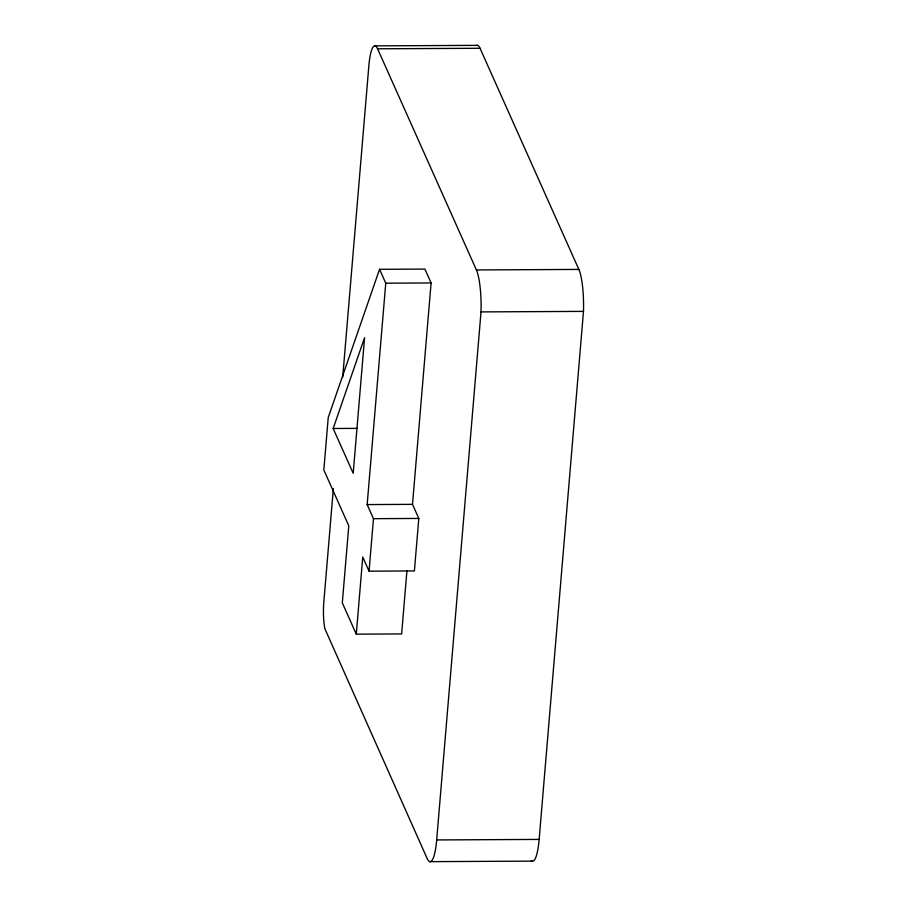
<?xml version="1.0" encoding="UTF-8"?>
<svg xmlns="http://www.w3.org/2000/svg" width="907" height="907" viewBox="0 0 907 907"><rect width="100%" height="100%" fill="white"/><g stroke="black" fill="none" stroke-linecap="round" stroke-linejoin="round"><path stroke-width="1.36" d="M333.357 488.544L323.765 602.724A23.503 4.66 89.7 0 0 324.899 628.812L427.004 858.169A36.802 7.29 89.7 0 0 436.675 839.939L481.016 311.906A38.695 7.664 89.7 0 0 476.402 269.946L377.573 48.797L480.03 48.275L578.859 269.424A38.695 7.664 89.7 0 1 583.484 311.384L539.143 839.417A36.802 7.29 89.7 0 1 531.321 860.596M342.71 377.187L368.866 65.678A33.548 6.644 89.7 0 1 377.573 48.797M356.281 634.163L362.755 557.068L369.058 571.172L414.397 570.945L418.807 518.441L412.504 504.349L431.097 282.95L424.895 269.084L379.557 269.311L328.243 417.469L323.833 469.962L348.787 525.799L342.313 602.894L356.281 634.163L401.631 633.936L406.926 570.854M369.058 571.172L373.469 518.679L367.165 504.575L385.758 283.188L379.557 269.311M333.175 428.501L364.58 337.631L353.197 473.307L333.175 428.501L357.256 428.376M375.022 45.872L477.49 45.35M476.402 269.946L578.859 269.424M385.758 283.188L431.097 282.95M481.016 311.906L583.484 311.384M367.165 504.575L412.504 504.349M373.469 518.679L418.807 518.441M436.675 839.939L539.143 839.417M429.816 861.65L532.284 861.128M476.617 45.509A33.548 6.644 89.7 0 1 480.03 48.275"/></g></svg>
